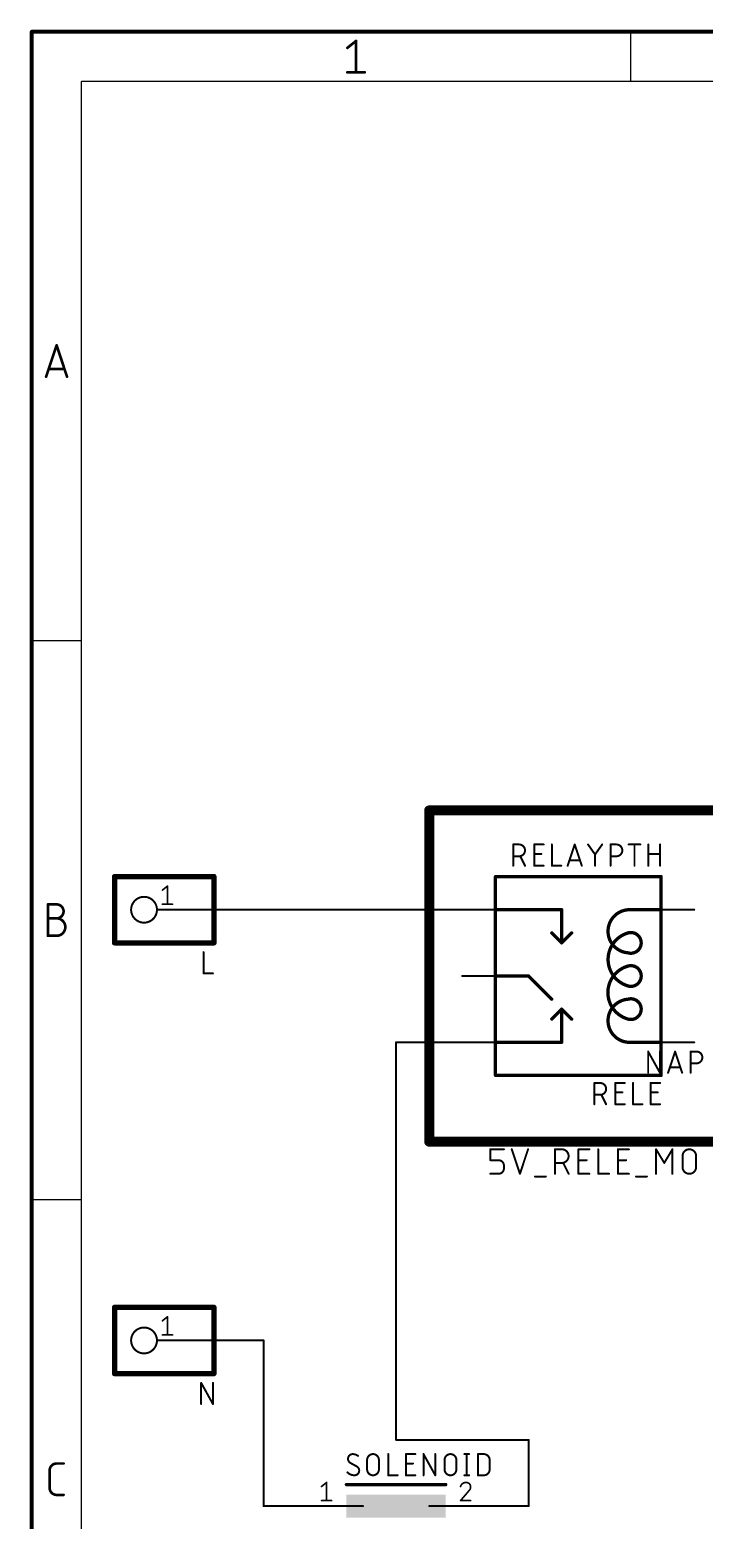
# Model space of a CAD drawing. Extents: x -10 to 250, y 0 to 179.
# Drawn here: x -10.3 to 41.4, y 65 to 179.2 of the extents above; entities that cross this region are included whole.
import ezdxf

# ---------------------------------------------------------------- set-up
doc = ezdxf.new("R2010")
doc.units = 0
for name, color, linetype in [('90', 214, 'CONTINUOUS'), ('91', 94, 'CONTINUOUS'), ('94', 14, 'CONTINUOUS'), ('95', 250, 'CONTINUOUS'), ('96', 250, 'CONTINUOUS')]:
    doc.layers.add(name, color=color, linetype=linetype)

# ---------------------------------------------------------------- blocks, each defined once
blk = doc.blocks.new('RECT')
blk.add_solid([(-0.5, -0.5), (0.5, -0.5), (-0.5, 0.5), (0.5, 0.5)])

msp = doc.modelspace()

# ---------------------------------------------------------------- linework, layer by layer
at = {"layer": '90', "const_width": 0.762}
for points in [[(50.8, 119.38), (20.32, 119.38)], [(20.32, 119.38), (20.32, 93.98)], [(20.32, 93.98), (50.8, 93.98)]]:
    msp.add_lwpolyline(points, dxfattribs=at)
at = {"layer": '90', "const_width": 0.381}
for points in [[(20.32, 119.5705, 1), (20.32, 119.1895)], [(20.5105, 119.38, 1), (20.1295, 119.38)], [(20.32, 94.1705, 1), (20.32, 93.7895)], [(20.1295, 93.98, 1), (20.5105, 93.98)]]:
    msp.add_lwpolyline(points, format="xyb", dxfattribs=at)
at = {"layer": '91', "const_width": 0.1524}
for points in [[(0, 111.76), (22.86, 111.76)], [(22.86, 101.6), (17.78, 101.6)], [(17.78, 101.6), (17.78, 71.12)], [(0, 78.74), (7.62, 78.74)], [(7.62, 78.74), (7.62, 66.04)], [(17.78, 71.12), (27.94, 71.12)], [(27.94, 71.12), (27.94, 66.04)], [(7.62, 66.04), (10.16, 66.04)], [(27.94, 66.04), (25.4, 66.04)]]:
    msp.add_lwpolyline(points, dxfattribs=at)
at = {"layer": '91', "const_width": 0.0762}
for points in [[(0, 111.7981, 1), (0, 111.7219)], [(22.86, 111.7219, 1), (22.86, 111.7981)], [(17.78, 101.6381, 1), (17.78, 101.5619)], [(17.8181, 101.6, 1), (17.7419, 101.6)], [(22.86, 101.5619, 1), (22.86, 101.6381)], [(0, 78.7781, 1), (0, 78.7019)], [(7.6581, 78.74, 1), (7.5819, 78.74)], [(7.62, 78.7019, 1), (7.62, 78.7781)], [(17.78, 71.1581, 1), (17.78, 71.0819)], [(17.7419, 71.12, 1), (17.8181, 71.12)], [(27.9781, 71.12, 1), (27.9019, 71.12)], [(27.94, 71.0819, 1), (27.94, 71.1581)], [(7.62, 66.0781, 1), (7.62, 66.0019)], [(7.5819, 66.04, 1), (7.6581, 66.04)], [(10.16, 66.0019, 1), (10.16, 66.0781)], [(25.4, 66.0781, 1), (25.4, 66.0019)], [(27.9019, 66.04, 1), (27.9781, 66.04)], [(27.94, 66.0019, 1), (27.94, 66.0781)]]:
    msp.add_lwpolyline(points, format="xyb", dxfattribs=at)
at = {"layer": '94'}
for points, const_width in [([(-10.16, 179.07), (-10.16, 0)], 0.3), ([(250.19, 179.07), (-10.16, 179.07)], 0.3), ([(14.0423, 177.8336), (14.7108, 178.3684)], 0.2032), ([(14.7108, 178.3684), (14.7108, 175.9616)], 0.2032), ([(35.7717, 179.07), (35.7717, 175.26)], 0.1), ([(14.0423, 175.9616), (15.3794, 175.9616)], 0.2032), ([(-6.35, 175.26), (-6.35, 3.81)], 0.1), ([(246.38, 175.26), (-6.35, 175.26)], 0.1), ([(-9.0573, 152.6253), (-8.255, 155.0322)], 0.2032), ([(-8.255, 155.0322), (-7.4527, 152.6253)], 0.2032), ([(-7.6533, 153.2271), (-8.8567, 153.2271)], 0.2032), ([(-10.16, 132.3975), (-6.35, 132.3975)], 0.1), ([(3.81, 114.3), (-3.81, 114.3)], 0.4064), ([(-3.81, 114.3), (-3.81, 109.22)], 0.4064), ([(3.81, 109.22), (3.81, 114.3)], 0.4064), ([(25.4, 111.76), (25.4, 114.3)], 0.254), ([(25.4, 114.3), (38.1, 114.3)], 0.254), ([(38.1, 114.3), (38.1, 111.76)], 0.254), ([(-8.9236, 109.7629), (-8.9236, 112.1697)], 0.2032), ([(-8.9236, 112.1697), (-8.255, 112.1697)], 0.2032), ([(-8.9236, 111.1), (-8.255, 111.1)], 0.2032), ([(0, 111.76), (-0.5588, 111.76)], 0.1524), ([(22.86, 111.76), (25.4, 111.76)], 0.1524), ([(25.4, 106.68), (25.4, 111.76)], 0.254), ([(25.4, 111.76), (30.48, 111.76)], 0.254), ([(30.48, 111.76), (30.48, 109.22)], 0.254), ([(38.1, 111.76), (35.56, 111.76)], 0.254), ([(38.1, 111.76), (38.1, 101.6)], 0.254), ([(40.64, 111.76), (38.1, 111.76)], 0.1524), ([(-8.255, 109.7629), (-8.9236, 109.7629)], 0.2032), ([(30.48, 109.22), (29.718, 109.982)], 0.254), ([(30.48, 109.22), (31.242, 109.982)], 0.254), ([(-3.81, 109.22), (3.81, 109.22)], 0.4064), ([(22.86, 106.68), (25.4, 106.68)], 0.1524), ([(25.4, 101.6), (25.4, 106.68)], 0.254), ([(25.4, 106.68), (27.94, 106.68)], 0.254), ([(27.94, 106.68), (29.718, 104.902)], 0.254), ([(30.48, 104.14), (29.718, 103.378)], 0.254), ([(30.48, 101.6), (30.48, 104.14)], 0.254), ([(30.48, 104.14), (31.242, 103.378)], 0.254), ([(25.4, 99.06), (25.4, 101.6)], 0.254), ([(25.4, 101.6), (30.48, 101.6)], 0.254), ([(38.1, 101.6), (35.56, 101.6)], 0.254), ([(38.1, 101.6), (38.1, 99.06)], 0.254), ([(22.86, 101.6), (25.4, 101.6)], 0.1524), ([(40.64, 101.6), (38.1, 101.6)], 0.1524), ([(38.1, 99.06), (25.4, 99.06)], 0.254), ([(-10.16, 89.535), (-6.35, 89.535)], 0.1), ([(3.81, 81.28), (-3.81, 81.28)], 0.4064), ([(-3.81, 81.28), (-3.81, 76.2)], 0.4064), ([(3.81, 76.2), (3.81, 81.28)], 0.4064), ([(0, 78.74), (-0.5588, 78.74)], 0.1524), ([(-3.81, 76.2), (3.81, 76.2)], 0.4064), ([(-8.7898, 67.4352), (-8.7898, 68.7723)], 0.2032), ([(-8.255, 69.3072), (-7.7202, 69.3072)], 0.2032), ([(13.97, 67.691), (21.59, 67.691)], 0.254), ([(-7.7202, 66.9004), (-8.255, 66.9004)], 0.2032), ([(10.16, 66.04), (15.24, 66.04)], 0.1524), ([(25.4, 66.04), (20.32, 66.04)], 0.1524)]:
    msp.add_lwpolyline(points, dxfattribs=dict(at, const_width=const_width))
for points, const_width in [([(-10.085, 179.07, 1), (-10.235, 179.07)], 0.15), ([(-10.16, 179.145, 1), (-10.16, 178.995)], 0.15), ([(14.7616, 178.3684, 1), (14.66, 178.3684)], 0.1016), ([(14.7426, 178.3287, 1), (14.6791, 178.4081)], 0.1016), ([(35.7967, 179.07, 1), (35.7467, 179.07)], 0.05), ([(14.0105, 177.8732, 1), (14.074, 177.7939)], 0.1016), ([(14.0423, 176.0124, 1), (14.0423, 175.9108)], 0.1016), ([(14.66, 175.9616, 1), (14.7616, 175.9616)], 0.1016), ([(15.3794, 175.9108, 1), (15.3794, 176.0124)], 0.1016), ([(-6.325, 175.26, 1), (-6.375, 175.26)], 0.05), ([(-6.35, 175.285, 1), (-6.35, 175.235)], 0.05), ([(35.7467, 175.26, 1), (35.7967, 175.26)], 0.05), ([(-8.2068, 155.0482, 1), (-8.3032, 155.0161)], 0.1016), ([(-8.2068, 155.0161, 1), (-8.3032, 155.0482)], 0.1016), ([(-8.8567, 153.2779, 1), (-8.8567, 153.1763)], 0.1016), ([(-7.6533, 153.1763, 1), (-7.6533, 153.2779)], 0.1016), ([(-9.1055, 152.6414, 1), (-9.0091, 152.6093)], 0.1016), ([(-7.5009, 152.6093, 1), (-7.4045, 152.6414)], 0.1016), ([(-10.16, 132.4225, 1), (-10.16, 132.3725)], 0.05), ([(-6.35, 132.3725, 1), (-6.35, 132.4225)], 0.05), ([(-3.81, 114.4016, 1), (-3.81, 114.1984)], 0.2032), ([(-3.7084, 114.3, 1), (-3.9116, 114.3)], 0.2032), ([(3.9116, 114.3, 1), (3.7084, 114.3)], 0.2032), ([(3.81, 114.1984, 1), (3.81, 114.4016)], 0.2032), ([(25.4635, 114.3, 1), (25.3365, 114.3)], 0.127), ([(25.4, 114.3635, 1), (25.4, 114.2365)], 0.127), ([(38.1635, 114.3, 1), (38.0365, 114.3)], 0.127), ([(38.1, 114.2365, 1), (38.1, 114.3635)], 0.127), ([(-8.8728, 112.1697, 1), (-8.9744, 112.1697)], 0.1016), ([(-8.9236, 112.2204, 1), (-8.9236, 112.1189)], 0.1016), ([(-8.255, 111.1, 1), (-8.255, 112.1697)], 0.2032), ([(-8.255, 112.2204, 1), (-8.255, 112.1189)], 0.1016), ([(-8.255, 112.1189, 1), (-8.255, 112.2204)], 0.1016), ([(-1.5494, 110.7694, 1), (-1.5494, 112.7506, 1), (-1.5494, 110.7694)], 0.1524), ([(-8.9236, 111.1508, 1), (-8.9236, 111.0492)], 0.1016), ([(-8.255, 109.7628, 1), (-8.255, 111.1)], 0.2032), ([(-8.255, 111.1508, 1), (-8.255, 111.0492)], 0.1016), ([(-8.255, 111.1508, 1), (-8.255, 111.0492)], 0.1016), ([(-8.255, 111.0492, 1), (-8.255, 111.1508)], 0.1016), ([(-0.5588, 111.7981, 1), (-0.5588, 111.7219)], 0.0762), ([(0, 111.7219, 1), (0, 111.7981)], 0.0762), ([(22.86, 111.7981, 1), (22.86, 111.7219)], 0.0762), ([(25.4635, 111.76, 1), (25.3365, 111.76)], 0.127), ([(25.4, 111.8235, 1), (25.4, 111.6965)], 0.127), ([(25.3365, 111.76, 1), (25.4635, 111.76)], 0.127), ([(25.4, 111.7219, 1), (25.4, 111.7981)], 0.0762), ([(30.5435, 111.76, 1), (30.4165, 111.76)], 0.127), ([(30.48, 111.6965, 1), (30.48, 111.8235)], 0.127), ([(35.56, 111.76, 0.926), (35.56, 108.458)], 0.254), ([(35.56, 111.8235, 1), (35.56, 111.6965)], 0.127), ([(35.5649, 111.6967, 1), (35.5551, 111.8233)], 0.127), ([(38.1635, 111.76, 1), (38.0365, 111.76)], 0.127), ([(38.0365, 111.76, 1), (38.1635, 111.76)], 0.127), ([(38.1, 111.7981, 1), (38.1, 111.7219)], 0.0762), ([(38.1, 111.6965, 1), (38.1, 111.8235)], 0.127), ([(40.64, 111.7219, 1), (40.64, 111.7981)], 0.0762), ([(-8.9744, 109.7629, 1), (-8.8728, 109.7629)], 0.1016), ([(-8.9236, 109.8136, 1), (-8.9236, 109.7121)], 0.1016), ([(-8.255, 109.8136, 1), (-8.255, 109.712)], 0.1016), ([(-8.255, 109.7121, 1), (-8.255, 109.8136)], 0.1016), ([(29.7629, 110.0269, 1), (29.6731, 109.9371)], 0.127), ([(31.2869, 109.9371, 1), (31.1971, 110.0269)], 0.127), ([(35.56, 109.982, 0.75), (35.56, 105.918)], 0.254), ([(35.56, 108.458, 1.3334), (35.56, 109.982)], 0.254), ([(35.5422, 110.043, 1), (35.5778, 109.921)], 0.127), ([(35.5778, 109.921, 1), (35.5422, 110.043)], 0.127), ([(-3.81, 109.3216, 1), (-3.81, 109.1184)], 0.2032), ([(-3.9116, 109.22, 1), (-3.7084, 109.22)], 0.2032), ([(3.7084, 109.22, 1), (3.9116, 109.22)], 0.2032), ([(3.81, 109.1184, 1), (3.81, 109.3216)], 0.2032), ([(30.4351, 109.2649, 1), (30.5249, 109.1751)], 0.127), ([(30.4165, 109.22, 1), (30.5435, 109.22)], 0.127), ([(30.4351, 109.1751, 1), (30.5249, 109.2649)], 0.127), ([(35.5778, 108.519, 1), (35.5422, 108.397)], 0.127), ([(35.5551, 108.3947, 1), (35.5649, 108.5213)], 0.127), ([(35.56, 107.442, 0.7575), (35.56, 103.378)], 0.254), ([(35.56, 105.918, 1.3334), (35.56, 107.442)], 0.254), ([(35.5422, 107.503, 1), (35.5778, 107.381)], 0.127), ([(35.5772, 107.3809, 1), (35.5428, 107.5031)], 0.127), ([(22.86, 106.7181, 1), (22.86, 106.6419)], 0.0762), ([(25.4635, 106.68, 1), (25.3365, 106.68)], 0.127), ([(25.4, 106.7435, 1), (25.4, 106.6165)], 0.127), ([(25.3365, 106.68, 1), (25.4635, 106.68)], 0.127), ([(25.4, 106.6419, 1), (25.4, 106.7181)], 0.0762), ([(27.9849, 106.7249, 1), (27.8951, 106.6351)], 0.127), ([(27.94, 106.6165, 1), (27.94, 106.7435)], 0.127), ([(35.5778, 105.979, 1), (35.5422, 105.857)], 0.127), ([(35.5422, 105.857, 1), (35.5778, 105.979)], 0.127), ([(29.6731, 104.8571, 1), (29.7629, 104.9469)], 0.127), ([(30.5435, 104.14, 1), (30.4165, 104.14)], 0.127), ([(30.5249, 104.1849, 1), (30.4351, 104.0951)], 0.127), ([(30.5249, 104.0951, 1), (30.4351, 104.1849)], 0.127), ([(35.56, 104.902, 0.926), (35.56, 101.6)], 0.254), ([(35.56, 103.378, 1.3334), (35.56, 104.902)], 0.254), ([(35.5422, 104.963, 1), (35.5778, 104.841)], 0.127), ([(35.5649, 104.8387, 1), (35.5551, 104.9653)], 0.127), ([(29.6731, 103.4229, 1), (29.7629, 103.3331)], 0.127), ([(31.1971, 103.3331, 1), (31.2869, 103.4229)], 0.127), ([(35.5778, 103.439, 1), (35.5422, 103.317)], 0.127), ([(35.5428, 103.3169, 1), (35.5772, 103.4391)], 0.127), ([(25.4635, 101.6, 1), (25.3365, 101.6)], 0.127), ([(25.4, 101.6635, 1), (25.4, 101.5365)], 0.127), ([(30.48, 101.5365, 1), (30.48, 101.6635)], 0.127), ([(35.56, 101.6635, 1), (35.56, 101.5365)], 0.127), ([(35.5551, 101.5367, 1), (35.5649, 101.6633)], 0.127), ([(38.1635, 101.6, 1), (38.0365, 101.6)], 0.127), ([(38.1, 101.5365, 1), (38.1, 101.6635)], 0.127), ([(22.86, 101.6381, 1), (22.86, 101.5619)], 0.0762), ([(25.3365, 101.6, 1), (25.4635, 101.6)], 0.127), ([(25.4, 101.5619, 1), (25.4, 101.6381)], 0.0762), ([(30.4165, 101.6, 1), (30.5435, 101.6)], 0.127), ([(38.0365, 101.6, 1), (38.1635, 101.6)], 0.127), ([(38.1, 101.6381, 1), (38.1, 101.5619)], 0.0762), ([(40.64, 101.5619, 1), (40.64, 101.6381)], 0.0762), ([(25.4, 99.1235, 1), (25.4, 98.9965)], 0.127), ([(25.3365, 99.06, 1), (25.4635, 99.06)], 0.127), ([(38.0365, 99.06, 1), (38.1635, 99.06)], 0.127), ([(38.1, 98.9965, 1), (38.1, 99.1235)], 0.127), ([(-10.16, 89.56, 1), (-10.16, 89.51)], 0.05), ([(-6.35, 89.51, 1), (-6.35, 89.56)], 0.05), ([(-3.81, 81.3816, 1), (-3.81, 81.1784)], 0.2032), ([(-3.7084, 81.28, 1), (-3.9116, 81.28)], 0.2032), ([(3.9116, 81.28, 1), (3.7084, 81.28)], 0.2032), ([(3.81, 81.1784, 1), (3.81, 81.3816)], 0.2032), ([(-1.5494, 77.7494, 1), (-1.5494, 79.7306, 1), (-1.5494, 77.7494)], 0.1524), ([(-0.5588, 78.7781, 1), (-0.5588, 78.7019)], 0.0762), ([(0, 78.7019, 1), (0, 78.7781)], 0.0762), ([(-3.81, 76.3016, 1), (-3.81, 76.0984)], 0.2032), ([(-3.9116, 76.2, 1), (-3.7084, 76.2)], 0.2032), ([(3.7084, 76.2, 1), (3.9116, 76.2)], 0.2032), ([(3.81, 76.0984, 1), (3.81, 76.3016)], 0.2032), ([(-8.255, 69.3071, 0.4142), (-8.7898, 68.7723)], 0.2032), ([(-8.739, 68.7723, 1), (-8.8406, 68.7723)], 0.1016), ([(-8.8406, 68.7723, 1), (-8.739, 68.7723)], 0.1016), ([(-8.255, 69.358, 1), (-8.255, 69.2564)], 0.1016), ([(-8.255, 69.2563, 1), (-8.255, 69.3579)], 0.1016), ([(-7.7202, 69.2564, 1), (-7.7202, 69.358)], 0.1016), ([(-8.7898, 67.4352, 0.4142), (-8.255, 66.9004)], 0.2032), ([(-8.739, 67.4352, 1), (-8.8406, 67.4352)], 0.1016), ([(-8.8406, 67.4352, 1), (-8.739, 67.4352)], 0.1016), ([(13.97, 67.7545, 1), (13.97, 67.6275)], 0.127), ([(21.59, 67.6275, 1), (21.59, 67.7545)], 0.127), ([(-8.255, 66.9511, 1), (-8.255, 66.8496)], 0.1016), ([(-8.255, 66.8496, 1), (-8.255, 66.9511)], 0.1016), ([(-7.7202, 66.8496, 1), (-7.7202, 66.9511)], 0.1016), ([(10.16, 66.0781, 1), (10.16, 66.0019)], 0.0762), ([(15.24, 66.0019, 1), (15.24, 66.0781)], 0.0762), ([(20.32, 66.0781, 1), (20.32, 66.0019)], 0.0762), ([(25.4, 66.0019, 1), (25.4, 66.0781)], 0.0762)]:
    msp.add_lwpolyline(points, format="xyb", dxfattribs=dict(at, const_width=const_width))
at = {"layer": '95'}
for points, const_width in [([(-0.1397, 113.2657), (0.2484, 113.5761)], 0.127), ([(0.2484, 113.5761), (0.2484, 112.1791)], 0.127), ([(-0.1397, 112.1791), (0.6364, 112.1791)], 0.127), ([(3.0113, 108.5088), (3.0113, 106.8832)], 0.1524), ([(3.0113, 106.8832), (3.7338, 106.8832)], 0.1524), ([(37.1091, 99.2632), (37.1091, 100.8888)], 0.1524), ([(37.1091, 100.8888), (38.0122, 99.2632)], 0.1524), ([(38.0122, 99.2632), (38.0122, 100.8888)], 0.1524), ([(38.634, 99.2632), (39.1759, 100.8888)], 0.1524), ([(39.1759, 100.8888), (39.7178, 99.2632)], 0.1524), ([(40.3607, 99.2632), (40.3607, 100.8888)], 0.1524), ([(40.3607, 100.8888), (40.8122, 100.8888)], 0.1524), ([(39.5823, 99.6696), (38.7695, 99.6696)], 0.1524), ([(40.8122, 99.9857), (40.3607, 99.9857)], 0.1524), ([(32.9828, 96.8502), (32.9828, 98.4758)], 0.1524), ([(32.9828, 98.4758), (33.4344, 98.4758)], 0.1524), ([(34.5919, 96.8502), (34.5919, 98.4758)], 0.1524), ([(34.5919, 98.4758), (35.3144, 98.4758)], 0.1524), ([(35.9466, 98.4758), (35.9466, 96.8502)], 0.1524), ([(37.3013, 96.8502), (37.3013, 98.4758)], 0.1524), ([(37.3013, 98.4758), (38.0238, 98.4758)], 0.1524), ([(33.4344, 97.5727), (32.9828, 97.5727)], 0.1524), ([(33.886, 96.8502), (33.5247, 97.5727)], 0.1524), ([(34.5919, 97.7533), (35.1338, 97.7533)], 0.1524), ([(37.3013, 97.7533), (37.8432, 97.7533)], 0.1524), ([(35.3144, 96.8502), (34.5919, 96.8502)], 0.1524), ([(35.9466, 96.8502), (36.6691, 96.8502)], 0.1524), ([(38.0238, 96.8502), (37.3013, 96.8502)], 0.1524), ([(25.0042, 92.5604), (25.0042, 93.3958)], 0.1524), ([(25.0042, 93.3958), (26.0484, 93.3958)], 0.1524), ([(25.6307, 92.5604), (25.0042, 92.5604)], 0.1524), ([(26.6475, 93.3958), (27.274, 91.5162)], 0.1524), ([(27.274, 91.5162), (27.9005, 93.3958)], 0.1524), ([(29.9641, 91.5162), (29.9641, 93.3958)], 0.1524), ([(29.9641, 93.3958), (30.4862, 93.3958)], 0.1524), ([(31.7648, 91.5162), (31.7648, 93.3958)], 0.1524), ([(31.7648, 93.3958), (32.6001, 93.3958)], 0.1524), ([(31.7648, 92.5604), (32.3913, 92.5604)], 0.1524), ([(33.2795, 93.3958), (33.2795, 91.5162)], 0.1524), ([(34.7942, 91.5162), (34.7942, 93.3958)], 0.1524), ([(34.7942, 93.3958), (35.6295, 93.3958)], 0.1524), ([(34.7942, 92.5604), (35.4207, 92.5604)], 0.1524), ([(37.7163, 91.5162), (37.7163, 93.3958)], 0.1524), ([(37.7163, 93.3958), (38.3429, 92.3516)], 0.1524), ([(38.3429, 92.3516), (38.9694, 93.3958)], 0.1524), ([(38.9694, 93.3958), (38.9694, 91.5162)], 0.1524), ([(39.7433, 92.0383), (39.7433, 92.8737)], 0.1524), ([(40.7875, 92.8737), (40.7875, 92.0383)], 0.1524), ([(25.0042, 91.5162), (25.6307, 91.5162)], 0.1524), ([(26.0484, 91.9339), (26.0484, 92.1427)], 0.1524), ([(30.4862, 92.3516), (29.9641, 92.3516)], 0.1524), ([(31.0083, 91.5162), (30.5906, 92.3516)], 0.1524), ([(32.6001, 91.5162), (31.7648, 91.5162)], 0.1524), ([(33.2795, 91.5162), (34.1148, 91.5162)], 0.1524), ([(35.6295, 91.5162), (34.7942, 91.5162)], 0.1524), ([(28.4292, 91.3074), (29.2646, 91.3074)], 0.1524), ([(36.1775, 91.3074), (37.0128, 91.3074)], 0.1524), ([(-0.1397, 80.2457), (0.2484, 80.5561)], 0.127), ([(0.2484, 80.5561), (0.2484, 79.1591)], 0.127), ([(-0.1397, 79.1591), (0.6364, 79.1591)], 0.127), ([(2.8307, 73.8632), (2.8307, 75.4888)], 0.1524), ([(2.8307, 75.4888), (3.7338, 73.8632)], 0.1524), ([(3.7338, 73.8632), (3.7338, 75.4888)], 0.1524), ([(17.1754, 70.0278), (17.1754, 68.4022)], 0.1524), ([(18.5301, 68.4022), (18.5301, 70.0278)], 0.1524), ([(18.5301, 70.0278), (19.2526, 70.0278)], 0.1524), ([(19.8819, 68.4022), (19.8819, 70.0278)], 0.1524), ([(19.8819, 70.0278), (20.785, 68.4022)], 0.1524), ([(20.785, 68.4022), (20.785, 70.0278)], 0.1524), ([(23.0185, 70.0278), (23.3798, 70.0278)], 0.1524), ([(23.1991, 70.0278), (23.1991, 68.4022)], 0.1524), ([(24.0502, 68.4022), (24.0502, 70.0278)], 0.1524), ([(24.0502, 70.0278), (24.5017, 70.0278)], 0.1524), ([(14.7687, 69.0795), (14.272, 69.3505)], 0.1524), ([(15.5572, 68.8538), (15.5572, 69.5762)], 0.1524), ([(16.4603, 69.5762), (16.4603, 68.8538)], 0.1524), ([(18.5301, 69.3053), (19.072, 69.3053)], 0.1524), ([(21.4971, 68.8538), (21.4971, 69.5762)], 0.1524), ([(22.4002, 69.5762), (22.4002, 68.8538)], 0.1524), ([(24.9533, 69.5762), (24.9533, 68.8538)], 0.1524), ([(12.0636, 67.5457), (12.4516, 67.8561)], 0.127), ([(12.4516, 67.8561), (12.4516, 66.4591)], 0.127), ([(17.1754, 68.4022), (17.8979, 68.4022)], 0.1524), ([(19.2526, 68.4022), (18.5301, 68.4022)], 0.1524), ([(23.0185, 68.4022), (23.3798, 68.4022)], 0.1524), ([(24.5017, 68.4022), (24.0502, 68.4022)], 0.1524), ([(12.0636, 66.4591), (12.8397, 66.4591)], 0.127), ([(23.38, 67.2352), (22.7203, 66.4591)], 0.127), ([(22.7203, 66.4591), (23.4964, 66.4591)], 0.127)]:
    msp.add_lwpolyline(points, dxfattribs=dict(at, const_width=const_width))
for points, const_width in [([(-0.1595, 113.2904, 1), (-0.1199, 113.2409)], 0.0635), ([(0.2801, 113.5761, 1), (0.2166, 113.5761)], 0.0635), ([(0.2682, 113.5513, 1), (0.2285, 113.6009)], 0.0635), ([(-0.1397, 112.2109, 1), (-0.1397, 112.1474)], 0.0635), ([(0.2166, 112.1791, 1), (0.2801, 112.1791)], 0.0635), ([(0.6364, 112.1474, 1), (0.6364, 112.2109)], 0.0635), ([(3.0494, 108.5088, 1), (2.9732, 108.5088)], 0.0762), ([(3.0113, 106.9213, 1), (3.0113, 106.8451)], 0.0762), ([(2.9732, 106.8832, 1), (3.0494, 106.8832)], 0.0762), ([(3.7338, 106.8451, 1), (3.7338, 106.9213)], 0.0762), ([(37.1472, 100.8888, 1), (37.071, 100.8888)], 0.0762), ([(37.1424, 100.9073, 1), (37.0758, 100.8703)], 0.0762), ([(38.0503, 100.8888, 1), (37.9741, 100.8888)], 0.0762), ([(39.212, 100.9008, 1), (39.1398, 100.8768)], 0.0762), ([(39.212, 100.8768, 1), (39.1398, 100.9008)], 0.0762), ([(40.3988, 100.8888, 1), (40.3226, 100.8888)], 0.0762), ([(40.3607, 100.9269, 1), (40.3607, 100.8507)], 0.0762), ([(40.8122, 99.9857, 1), (40.8122, 100.8888)], 0.1524), ([(40.8122, 100.9269, 1), (40.8122, 100.8507)], 0.0762), ([(40.8122, 100.8507, 1), (40.8122, 100.9269)], 0.0762), ([(38.7695, 99.7077, 1), (38.7695, 99.6315)], 0.0762), ([(39.5823, 99.6315, 1), (39.5823, 99.7077)], 0.0762), ([(40.3607, 100.0238, 1), (40.3607, 99.9476)], 0.0762), ([(40.8122, 100.0238, 1), (40.8122, 99.9476)], 0.0762), ([(40.8122, 99.9476, 1), (40.8122, 100.0238)], 0.0762), ([(33.0209, 98.4758, 1), (32.9447, 98.4758)], 0.0762), ([(32.9828, 98.5139, 1), (32.9828, 98.4377)], 0.0762), ([(33.4344, 97.5727, 1), (33.4344, 98.4758)], 0.1524), ([(33.4344, 98.5139, 1), (33.4344, 98.4377)], 0.0762), ([(33.4344, 98.4377, 1), (33.4344, 98.5139)], 0.0762), ([(34.63, 98.4758, 1), (34.5538, 98.4758)], 0.0762), ([(34.5919, 98.5139, 1), (34.5919, 98.4377)], 0.0762), ([(35.3144, 98.4377, 1), (35.3144, 98.5139)], 0.0762), ([(35.9847, 98.4758, 1), (35.9085, 98.4758)], 0.0762), ([(37.071, 99.2632, 1), (37.1472, 99.2632)], 0.0762), ([(37.3394, 98.4758, 1), (37.2632, 98.4758)], 0.0762), ([(37.3013, 98.5139, 1), (37.3013, 98.4377)], 0.0762), ([(37.9741, 99.2632, 1), (38.0503, 99.2632)], 0.0762), ([(37.9789, 99.2447, 1), (38.0455, 99.2817)], 0.0762), ([(38.0238, 98.4377, 1), (38.0238, 98.5139)], 0.0762), ([(38.5979, 99.2752, 1), (38.6702, 99.2512)], 0.0762), ([(39.6816, 99.2512, 1), (39.7539, 99.2752)], 0.0762), ([(40.3226, 99.2632, 1), (40.3988, 99.2632)], 0.0762), ([(32.9828, 97.6108, 1), (32.9828, 97.5346)], 0.0762), ([(33.4344, 97.6108, 1), (33.4344, 97.5346)], 0.0762), ([(33.4344, 97.5346, 1), (33.4344, 97.6108)], 0.0762), ([(33.5588, 97.5897, 1), (33.4906, 97.5556)], 0.0762), ([(34.5919, 97.7914, 1), (34.5919, 97.7152)], 0.0762), ([(35.1338, 97.7152, 1), (35.1338, 97.7914)], 0.0762), ([(37.3013, 97.7914, 1), (37.3013, 97.7152)], 0.0762), ([(37.8432, 97.7152, 1), (37.8432, 97.7914)], 0.0762), ([(32.9447, 96.8502, 1), (33.0209, 96.8502)], 0.0762), ([(33.8519, 96.8332, 1), (33.92, 96.8672)], 0.0762), ([(34.5919, 96.8883, 1), (34.5919, 96.8121)], 0.0762), ([(34.5538, 96.8502, 1), (34.63, 96.8502)], 0.0762), ([(35.3144, 96.8121, 1), (35.3144, 96.8883)], 0.0762), ([(35.9466, 96.8883, 1), (35.9466, 96.8121)], 0.0762), ([(35.9085, 96.8502, 1), (35.9847, 96.8502)], 0.0762), ([(36.6691, 96.8121, 1), (36.6691, 96.8883)], 0.0762), ([(37.3013, 96.8883, 1), (37.3013, 96.8121)], 0.0762), ([(37.2632, 96.8502, 1), (37.3394, 96.8502)], 0.0762), ([(38.0238, 96.8121, 1), (38.0238, 96.8883)], 0.0762), ([(25.0423, 93.3958, 1), (24.9661, 93.3958)], 0.0762), ([(25.0042, 93.4339, 1), (25.0042, 93.3577)], 0.0762), ([(25.0042, 92.5985, 1), (25.0042, 92.5223)], 0.0762), ([(24.9661, 92.5604, 1), (25.0423, 92.5604)], 0.0762), ([(26.0484, 92.1427, 0.4142), (25.6307, 92.5604)], 0.1524), ([(25.6307, 92.5985, 1), (25.6307, 92.5223)], 0.0762), ([(25.6307, 92.5223, 1), (25.6307, 92.5985)], 0.0762), ([(26.0484, 93.3577, 1), (26.0484, 93.4339)], 0.0762), ([(26.6836, 93.4078, 1), (26.6113, 93.3838)], 0.0762), ([(27.9367, 93.3838, 1), (27.8644, 93.4078)], 0.0762), ([(30.0022, 93.3958, 1), (29.926, 93.3958)], 0.0762), ([(29.9641, 93.4339, 1), (29.9641, 93.3577)], 0.0762), ([(30.4862, 92.3516, 1), (30.4862, 93.3958)], 0.1524), ([(30.4862, 93.4339, 1), (30.4862, 93.3577)], 0.0762), ([(30.4862, 93.3577, 1), (30.4862, 93.4339)], 0.0762), ([(31.8029, 93.3958, 1), (31.7267, 93.3958)], 0.0762), ([(31.7648, 93.4339, 1), (31.7648, 93.3577)], 0.0762), ([(31.7648, 92.5985, 1), (31.7648, 92.5223)], 0.0762), ([(32.3913, 92.5223, 1), (32.3913, 92.5985)], 0.0762), ([(32.6001, 93.3577, 1), (32.6001, 93.4339)], 0.0762), ([(33.3176, 93.3958, 1), (33.2414, 93.3958)], 0.0762), ([(34.8323, 93.3958, 1), (34.7561, 93.3958)], 0.0762), ([(34.7942, 93.4339, 1), (34.7942, 93.3577)], 0.0762), ([(34.7942, 92.5985, 1), (34.7942, 92.5223)], 0.0762), ([(35.4207, 92.5223, 1), (35.4207, 92.5985)], 0.0762), ([(35.6295, 93.3577, 1), (35.6295, 93.4339)], 0.0762), ([(37.7544, 93.3958, 1), (37.6782, 93.3958)], 0.0762), ([(37.749, 93.4154, 1), (37.6837, 93.3762)], 0.0762), ([(39.0075, 93.3958, 1), (38.9313, 93.3958)], 0.0762), ([(39.0021, 93.3762, 1), (38.9367, 93.4154)], 0.0762), ([(40.7875, 92.8737, 1), (39.7433, 92.8737)], 0.1524), ([(39.7814, 92.8737, 1), (39.7052, 92.8737)], 0.0762), ([(39.7052, 92.8737, 1), (39.7814, 92.8737)], 0.0762), ([(40.8256, 92.8737, 1), (40.7494, 92.8737)], 0.0762), ([(40.7494, 92.8737, 1), (40.8256, 92.8737)], 0.0762), ([(25.0042, 91.5543, 1), (25.0042, 91.4781)], 0.0762), ([(25.6307, 91.5162, 0.4142), (26.0484, 91.9339)], 0.1524), ([(25.6307, 91.5543, 1), (25.6307, 91.4781)], 0.0762), ([(25.6307, 91.4781, 1), (25.6307, 91.5543)], 0.0762), ([(26.0865, 92.1427, 1), (26.0103, 92.1427)], 0.0762), ([(26.0103, 92.1427, 1), (26.0865, 92.1427)], 0.0762), ([(26.0865, 91.9339, 1), (26.0103, 91.9339)], 0.0762), ([(26.0103, 91.9339, 1), (26.0865, 91.9339)], 0.0762), ([(27.2378, 91.5282, 1), (27.3101, 91.5042)], 0.0762), ([(27.2378, 91.5042, 1), (27.3101, 91.5282)], 0.0762), ([(29.9641, 92.3897, 1), (29.9641, 92.3135)], 0.0762), ([(29.926, 91.5162, 1), (30.0022, 91.5162)], 0.0762), ([(30.4862, 92.3897, 1), (30.4862, 92.3135)], 0.0762), ([(30.4862, 92.3135, 1), (30.4862, 92.3897)], 0.0762), ([(30.6247, 92.3686, 1), (30.5565, 92.3345)], 0.0762), ([(30.9742, 91.4992, 1), (31.0424, 91.5332)], 0.0762), ([(31.7648, 91.5543, 1), (31.7648, 91.4781)], 0.0762), ([(31.7267, 91.5162, 1), (31.8029, 91.5162)], 0.0762), ([(32.6001, 91.4781, 1), (32.6001, 91.5543)], 0.0762), ([(33.2795, 91.5543, 1), (33.2795, 91.4781)], 0.0762), ([(33.2414, 91.5162, 1), (33.3176, 91.5162)], 0.0762), ([(34.1148, 91.4781, 1), (34.1148, 91.5543)], 0.0762), ([(34.7942, 91.5543, 1), (34.7942, 91.4781)], 0.0762), ([(34.7561, 91.5162, 1), (34.8323, 91.5162)], 0.0762), ([(35.6295, 91.4781, 1), (35.6295, 91.5543)], 0.0762), ([(37.6782, 91.5162, 1), (37.7544, 91.5162)], 0.0762), ([(38.3102, 92.3712, 1), (38.3755, 92.332)], 0.0762), ([(38.3102, 92.332, 1), (38.3755, 92.3712)], 0.0762), ([(38.9313, 91.5162, 1), (39.0075, 91.5162)], 0.0762), ([(39.7433, 92.0383, 1), (40.7875, 92.0383)], 0.1524), ([(39.7814, 92.0383, 1), (39.7052, 92.0383)], 0.0762), ([(39.7052, 92.0383, 1), (39.7814, 92.0383)], 0.0762), ([(40.8256, 92.0383, 1), (40.7494, 92.0383)], 0.0762), ([(40.7494, 92.0383, 1), (40.8256, 92.0383)], 0.0762), ([(28.4292, 91.3455, 1), (28.4292, 91.2693)], 0.0762), ([(29.2646, 91.2693, 1), (29.2646, 91.3455)], 0.0762), ([(36.1775, 91.3455, 1), (36.1775, 91.2693)], 0.0762), ([(37.0128, 91.2693, 1), (37.0128, 91.3455)], 0.0762), ([(-0.1595, 80.2704, 1), (-0.1199, 80.2209)], 0.0635), ([(0.2801, 80.5561, 1), (0.2166, 80.5561)], 0.0635), ([(0.2682, 80.5313, 1), (0.2285, 80.5809)], 0.0635), ([(-0.1397, 79.1909, 1), (-0.1397, 79.1274)], 0.0635), ([(0.2166, 79.1591, 1), (0.2801, 79.1591)], 0.0635), ([(0.6364, 79.1274, 1), (0.6364, 79.1909)], 0.0635), ([(2.8688, 75.4888, 1), (2.7926, 75.4888)], 0.0762), ([(2.864, 75.5073, 1), (2.7974, 75.4703)], 0.0762), ([(3.7719, 75.4888, 1), (3.6957, 75.4888)], 0.0762), ([(2.7926, 73.8632, 1), (2.8688, 73.8632)], 0.0762), ([(3.6957, 73.8632, 1), (3.7719, 73.8632)], 0.0762), ([(3.7005, 73.8447, 1), (3.7671, 73.8817)], 0.0762), ([(14.4526, 70.0278, 0.4142), (14.0914, 69.6666)], 0.1524), ([(14.0914, 69.6666, 0.2656), (14.272, 69.3505)], 0.1524), ([(14.1295, 69.6666, 1), (14.0533, 69.6666)], 0.0762), ([(14.0533, 69.6666, 1), (14.1295, 69.6666)], 0.0762), ([(14.859, 69.8923, 0.1623), (14.4526, 70.0278)], 0.1524), ([(14.4526, 70.0659, 1), (14.4526, 69.9897)], 0.0762), ([(14.4526, 69.9897, 1), (14.4526, 70.0659)], 0.0762), ([(14.8361, 69.8619, 1), (14.8819, 69.9228)], 0.0762), ([(16.4603, 69.5762, 1), (15.5572, 69.5762)], 0.1524), ([(17.2135, 70.0278, 1), (17.1373, 70.0278)], 0.0762), ([(18.5682, 70.0278, 1), (18.492, 70.0278)], 0.0762), ([(18.5301, 70.0659, 1), (18.5301, 69.9897)], 0.0762), ([(19.2526, 69.9897, 1), (19.2526, 70.0659)], 0.0762), ([(19.92, 70.0278, 1), (19.8438, 70.0278)], 0.0762), ([(19.9152, 70.0463, 1), (19.8486, 70.0093)], 0.0762), ([(20.8231, 70.0278, 1), (20.7469, 70.0278)], 0.0762), ([(22.4002, 69.5762, 1), (21.4971, 69.5762)], 0.1524), ([(23.0185, 70.0659, 1), (23.0185, 69.9897)], 0.0762), ([(23.2372, 70.0278, 1), (23.161, 70.0278)], 0.0762), ([(23.3798, 69.9897, 1), (23.3798, 70.0659)], 0.0762), ([(24.0883, 70.0278, 1), (24.0121, 70.0278)], 0.0762), ([(24.0502, 70.0659, 1), (24.0502, 69.9897)], 0.0762), ([(24.9533, 69.5762, 0.4142), (24.5017, 70.0278)], 0.1524), ([(24.5017, 70.0659, 1), (24.5017, 69.9897)], 0.0762), ([(24.5017, 69.9897, 1), (24.5017, 70.0659)], 0.0762), ([(14.0462, 68.628, 0.2), (14.5881, 68.4022)], 0.1524), ([(14.0733, 68.6548, 1), (14.0191, 68.6011)], 0.0762), ([(14.2902, 69.3839, 1), (14.2537, 69.317)], 0.0762), ([(14.2526, 69.3176, 1), (14.2913, 69.3833)], 0.0762), ([(14.5881, 68.4022, 0.4142), (14.9493, 68.7634)], 0.1524), ([(14.788, 69.1124, 1), (14.7493, 69.0467)], 0.0762), ([(14.9493, 68.7634, 0.2656), (14.7687, 69.0795)], 0.1524), ([(14.7504, 69.0461, 1), (14.7869, 69.113)], 0.0762), ([(14.9874, 68.7634, 1), (14.9112, 68.7634)], 0.0762), ([(14.9112, 68.7634, 1), (14.9874, 68.7634)], 0.0762), ([(15.5953, 69.5762, 1), (15.5191, 69.5762)], 0.0762), ([(15.5191, 69.5762, 1), (15.5953, 69.5762)], 0.0762), ([(15.5572, 68.8538, 1), (16.4603, 68.8538)], 0.1524), ([(15.5953, 68.8538, 1), (15.5191, 68.8538)], 0.0762), ([(15.5191, 68.8538, 1), (15.5953, 68.8538)], 0.0762), ([(16.4984, 69.5762, 1), (16.4222, 69.5762)], 0.0762), ([(16.4222, 69.5762, 1), (16.4984, 69.5762)], 0.0762), ([(16.4984, 68.8538, 1), (16.4222, 68.8538)], 0.0762), ([(16.4222, 68.8538, 1), (16.4984, 68.8538)], 0.0762), ([(18.5301, 69.3434, 1), (18.5301, 69.2672)], 0.0762), ([(19.072, 69.2672, 1), (19.072, 69.3434)], 0.0762), ([(21.5352, 69.5762, 1), (21.459, 69.5762)], 0.0762), ([(21.459, 69.5762, 1), (21.5352, 69.5762)], 0.0762), ([(21.4971, 68.8538, 1), (22.4002, 68.8538)], 0.1524), ([(21.5352, 68.8538, 1), (21.459, 68.8538)], 0.0762), ([(21.459, 68.8538, 1), (21.5352, 68.8538)], 0.0762), ([(22.4383, 69.5762, 1), (22.3621, 69.5762)], 0.0762), ([(22.3621, 69.5762, 1), (22.4383, 69.5762)], 0.0762), ([(22.4383, 68.8538, 1), (22.3621, 68.8538)], 0.0762), ([(22.3621, 68.8538, 1), (22.4383, 68.8538)], 0.0762), ([(24.5017, 68.4022, 0.4142), (24.9533, 68.8538)], 0.1524), ([(24.9914, 69.5762, 1), (24.9152, 69.5762)], 0.0762), ([(24.9152, 69.5762, 1), (24.9914, 69.5762)], 0.0762), ([(24.9914, 68.8538, 1), (24.9152, 68.8538)], 0.0762), ([(24.9152, 68.8538, 1), (24.9914, 68.8538)], 0.0762), ([(12.0438, 67.5704, 1), (12.0834, 67.5209)], 0.0635), ([(12.4834, 67.8561, 1), (12.4199, 67.8561)], 0.0635), ([(12.4715, 67.8313, 1), (12.4318, 67.8809)], 0.0635), ([(14.5881, 68.4403, 1), (14.5881, 68.3641)], 0.0762), ([(14.5881, 68.3641, 1), (14.5881, 68.4403)], 0.0762), ([(17.1754, 68.4403, 1), (17.1754, 68.3641)], 0.0762), ([(17.1373, 68.4022, 1), (17.2135, 68.4022)], 0.0762), ([(17.8979, 68.3641, 1), (17.8979, 68.4403)], 0.0762), ([(18.5301, 68.4403, 1), (18.5301, 68.3641)], 0.0762), ([(18.492, 68.4022, 1), (18.5682, 68.4022)], 0.0762), ([(19.2526, 68.3641, 1), (19.2526, 68.4403)], 0.0762), ([(19.8438, 68.4022, 1), (19.92, 68.4022)], 0.0762), ([(20.7469, 68.4022, 1), (20.8231, 68.4022)], 0.0762), ([(20.7517, 68.3837, 1), (20.8183, 68.4207)], 0.0762), ([(23.1472, 67.8561, 0.3252), (22.7203, 67.5457)], 0.127), ([(22.6901, 67.5554, 1), (22.7505, 67.5359)], 0.0635), ([(23.0185, 68.4403, 1), (23.0185, 68.3641)], 0.0762), ([(23.1472, 67.8879, 1), (23.1472, 67.8243)], 0.0635), ([(23.4964, 67.5069, 0.4142), (23.1472, 67.8561)], 0.127), ([(23.1472, 67.8244, 1), (23.1472, 67.8878)], 0.0635), ([(23.161, 68.4022, 1), (23.2372, 68.4022)], 0.0762), ([(23.38, 67.2352, 0.2053), (23.4964, 67.5069)], 0.127), ([(23.3798, 68.3641, 1), (23.3798, 68.4403)], 0.0762), ([(23.5282, 67.5068, 1), (23.4647, 67.5069)], 0.0635), ([(23.4647, 67.5069, 1), (23.5282, 67.5069)], 0.0635), ([(24.0502, 68.4403, 1), (24.0502, 68.3641)], 0.0762), ([(24.0121, 68.4022, 1), (24.0883, 68.4022)], 0.0762), ([(24.5017, 68.4403, 1), (24.5017, 68.3641)], 0.0762), ([(24.5017, 68.3641, 1), (24.5017, 68.4403)], 0.0762), ([(12.0636, 66.4909, 1), (12.0636, 66.4274)], 0.0635), ([(12.4199, 66.4591, 1), (12.4834, 66.4591)], 0.0635), ([(12.8397, 66.4274, 1), (12.8397, 66.4909)], 0.0635), ([(22.7203, 66.4909, 1), (22.7203, 66.4274)], 0.0635), ([(22.6961, 66.4797, 1), (22.7445, 66.4385)], 0.0635), ([(23.3581, 67.2582, 1), (23.4019, 67.2122)], 0.0635), ([(23.4042, 67.2146, 1), (23.3558, 67.2558)], 0.0635), ([(23.4964, 66.4274, 1), (23.4964, 66.4909)], 0.0635)]:
    msp.add_lwpolyline(points, format="xyb", dxfattribs=dict(at, const_width=const_width))
at = {"layer": '96', "const_width": 0.1524}
for points in [[(26.7611, 115.1382), (26.7611, 116.7638)], [(26.7611, 116.7638), (27.2127, 116.7638)], [(28.3702, 115.1382), (28.3702, 116.7638)], [(28.3702, 116.7638), (29.0927, 116.7638)], [(29.7249, 116.7638), (29.7249, 115.1382)], [(30.9342, 115.1382), (31.4761, 116.7638)], [(31.4761, 116.7638), (32.0179, 115.1382)], [(32.4973, 116.7638), (33.0392, 115.9962)], [(33.0392, 115.9962), (33.581, 116.7638)], [(34.224, 115.1382), (34.224, 116.7638)], [(34.224, 116.7638), (34.6755, 116.7638)], [(35.6097, 116.7638), (36.5128, 116.7638)], [(36.0612, 115.1382), (36.0612, 116.7638)], [(37.1207, 115.1382), (37.1207, 116.7638)], [(38.0238, 116.7638), (38.0238, 115.1382)], [(27.2127, 115.8607), (26.7611, 115.8607)], [(27.6642, 115.1382), (27.303, 115.8607)], [(28.3702, 116.0413), (28.912, 116.0413)], [(31.8825, 115.5446), (31.0697, 115.5446)], [(33.0392, 115.1382), (33.0392, 115.9962)], [(34.6755, 115.8607), (34.224, 115.8607)], [(37.1207, 116.0413), (38.0238, 116.0413)], [(29.0927, 115.1382), (28.3702, 115.1382)], [(29.7249, 115.1382), (30.4474, 115.1382)]]:
    msp.add_lwpolyline(points, dxfattribs=at)
at = {"layer": '96'}
for points, const_width in [([(26.7992, 116.7638, 1), (26.723, 116.7638)], 0.0762), ([(26.7611, 116.8019, 1), (26.7611, 116.7257)], 0.0762), ([(27.2127, 115.8607, 1), (27.2127, 116.7638)], 0.1524), ([(27.2127, 116.8019, 1), (27.2127, 116.7257)], 0.0762), ([(27.2127, 116.7257, 1), (27.2127, 116.8019)], 0.0762), ([(28.4083, 116.7638, 1), (28.3321, 116.7638)], 0.0762), ([(28.3702, 116.8019, 1), (28.3702, 116.7257)], 0.0762), ([(29.0927, 116.7257, 1), (29.0927, 116.8019)], 0.0762), ([(29.763, 116.7638, 1), (29.6868, 116.7638)], 0.0762), ([(31.5122, 116.7758, 1), (31.4399, 116.7518)], 0.0762), ([(31.5122, 116.7518, 1), (31.4399, 116.7758)], 0.0762), ([(32.5284, 116.7858, 1), (32.4662, 116.7418)], 0.0762), ([(33.6122, 116.7418, 1), (33.5499, 116.7858)], 0.0762), ([(34.2621, 116.7638, 1), (34.1859, 116.7638)], 0.0762), ([(34.224, 116.8019, 1), (34.224, 116.7257)], 0.0762), ([(34.6755, 115.8607, 1), (34.6755, 116.7638)], 0.1524), ([(34.6755, 116.8019, 1), (34.6755, 116.7257)], 0.0762), ([(34.6755, 116.7257, 1), (34.6755, 116.8019)], 0.0762), ([(35.6097, 116.8019, 1), (35.6097, 116.7257)], 0.0762), ([(36.0993, 116.7638, 1), (36.0231, 116.7638)], 0.0762), ([(36.5128, 116.7257, 1), (36.5128, 116.8019)], 0.0762), ([(37.1588, 116.7638, 1), (37.0826, 116.7638)], 0.0762), ([(38.0619, 116.7638, 1), (37.9857, 116.7638)], 0.0762), ([(26.7611, 115.8988, 1), (26.7611, 115.8226)], 0.0762), ([(27.2127, 115.8988, 1), (27.2127, 115.8226)], 0.0762), ([(27.2127, 115.8226, 1), (27.2127, 115.8988)], 0.0762), ([(27.3371, 115.8777, 1), (27.2689, 115.8436)], 0.0762), ([(28.3702, 116.0794, 1), (28.3702, 116.0032)], 0.0762), ([(28.912, 116.0032, 1), (28.912, 116.0794)], 0.0762), ([(31.0697, 115.5827, 1), (31.0697, 115.5065)], 0.0762), ([(31.8825, 115.5065, 1), (31.8825, 115.5827)], 0.0762), ([(33.0773, 115.9962, 1), (33.0011, 115.9962)], 0.0762), ([(33.0081, 116.0181, 1), (33.0703, 115.9742)], 0.0762), ([(33.0081, 115.9742, 1), (33.0703, 116.0181)], 0.0762), ([(34.224, 115.8988, 1), (34.224, 115.8226)], 0.0762), ([(34.6755, 115.8988, 1), (34.6755, 115.8226)], 0.0762), ([(34.6755, 115.8226, 1), (34.6755, 115.8988)], 0.0762), ([(37.1207, 116.0794, 1), (37.1207, 116.0032)], 0.0762), ([(38.0238, 116.0032, 1), (38.0238, 116.0794)], 0.0762), ([(26.723, 115.1382, 1), (26.7992, 115.1382)], 0.0762), ([(27.6302, 115.1212, 1), (27.6983, 115.1552)], 0.0762), ([(28.3702, 115.1763, 1), (28.3702, 115.1001)], 0.0762), ([(28.3321, 115.1382, 1), (28.4083, 115.1382)], 0.0762), ([(29.0927, 115.1001, 1), (29.0927, 115.1763)], 0.0762), ([(29.7249, 115.1763, 1), (29.7249, 115.1001)], 0.0762), ([(29.6868, 115.1382, 1), (29.763, 115.1382)], 0.0762), ([(30.4474, 115.1001, 1), (30.4474, 115.1763)], 0.0762), ([(30.898, 115.1502, 1), (30.9703, 115.1262)], 0.0762), ([(31.9818, 115.1262, 1), (32.0541, 115.1502)], 0.0762), ([(33.0011, 115.1382, 1), (33.0773, 115.1382)], 0.0762), ([(34.1859, 115.1382, 1), (34.2621, 115.1382)], 0.0762), ([(36.0231, 115.1382, 1), (36.0993, 115.1382)], 0.0762), ([(37.0826, 115.1382, 1), (37.1588, 115.1382)], 0.0762), ([(37.9857, 115.1382, 1), (38.0619, 115.1382)], 0.0762)]:
    msp.add_lwpolyline(points, format="xyb", dxfattribs=dict(at, const_width=const_width))

# ---------------------------------------------------------------- block references
at = {"layer": '94', "xscale": 7.62, "yscale": 1.778}
msp.add_blockref('RECT', (17.78, 66.04), dxfattribs=at)

doc.saveas('drawing.dxf')
